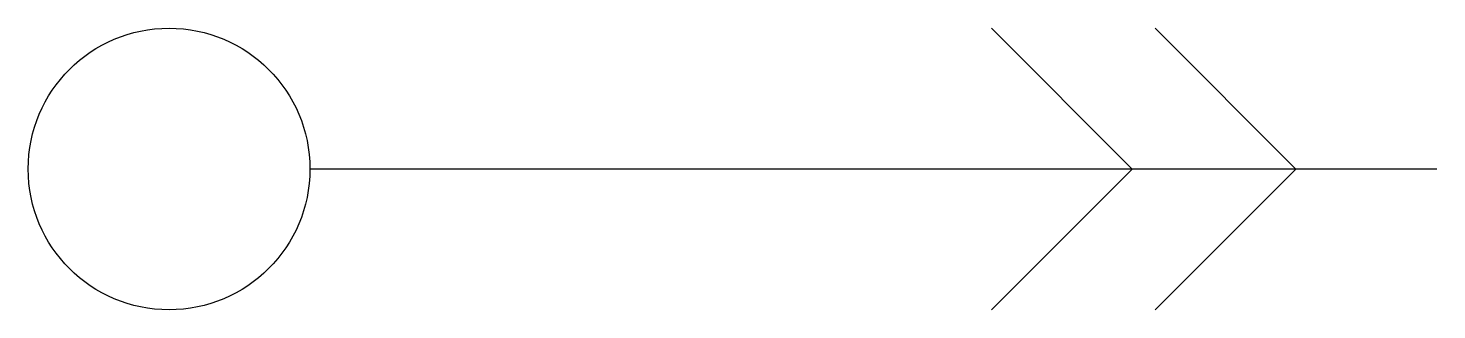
# Model space of a CAD drawing. Extents: x 4 to 9, y 0 to 1.
import ezdxf

# ---------------------------------------------------------------- set-up
doc = ezdxf.new("R2010")
doc.units = 0
doc.layers.get('0').update_dxf_attribs({"linetype": 'CONTINUOUS'})

msp = doc.modelspace()

# ---------------------------------------------------------------- linework, layer by layer
at = {"color": 0}
for p, q in [((7.9192, 0.5), (7.4192, 1)), ((8.5, 0.5), (8, 1)), ((9, 0.5), (5, 0.5)), ((7.4192, 0), (7.9192, 0.5)), ((8, 0), (8.5, 0.5))]:
    msp.add_line(p, q, dxfattribs=at)
msp.add_circle((4.5, 0.5), 0.5, dxfattribs=at)

doc.saveas('drawing.dxf')
